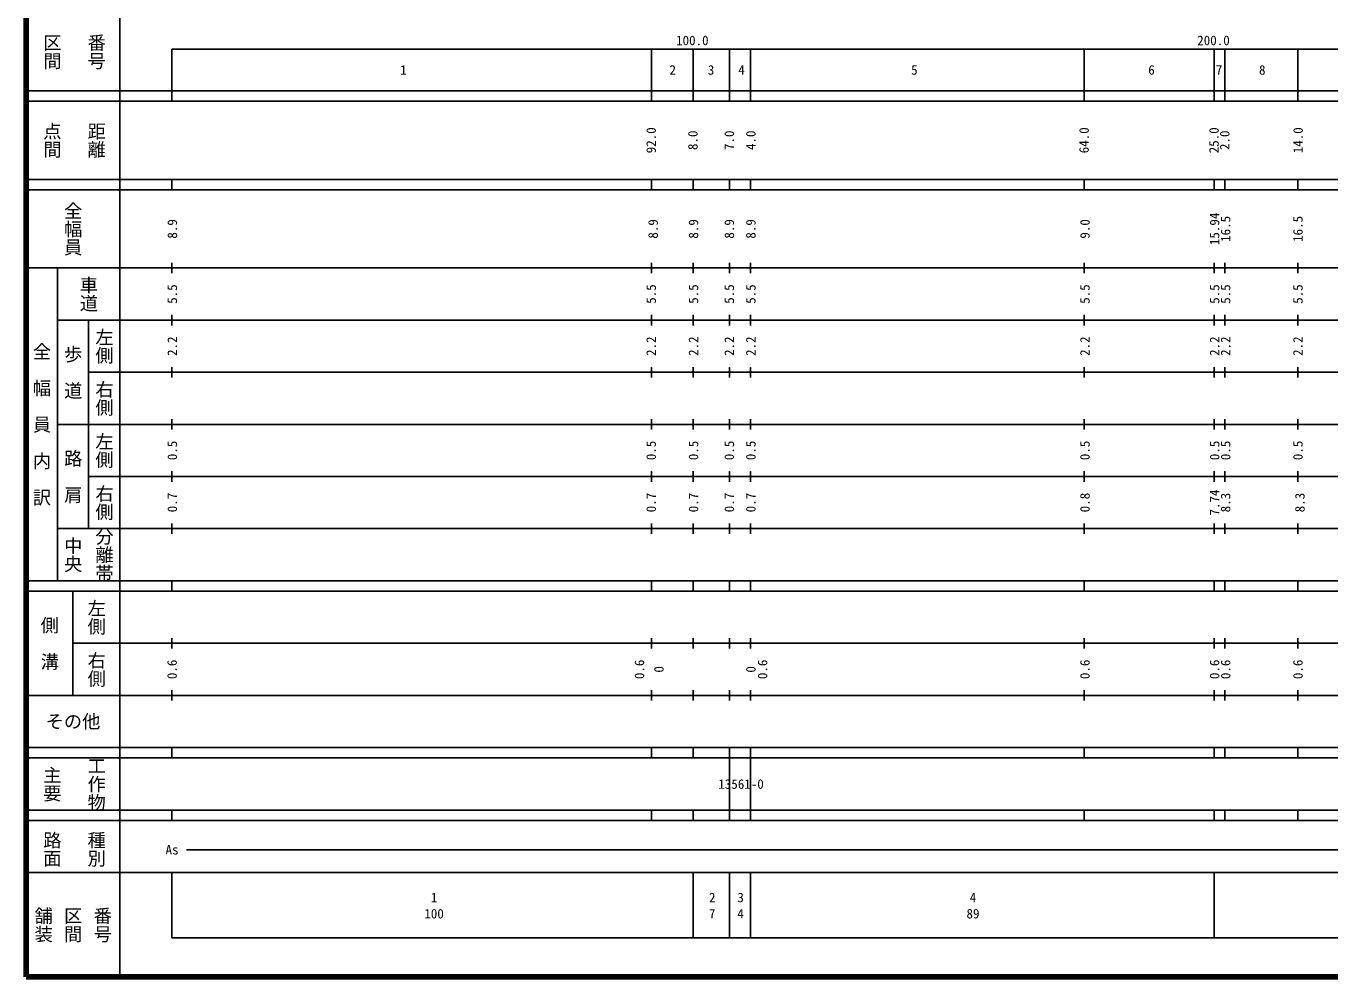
# Model space of a CAD drawing. Units: millimetres on the paper, enlarged 1000 times. Extents: x 40000 to 680000, y 20000 to 380000.
# Drawn here: x 40000 to 290187, y 20000 to 202409 of the extents above; entities that cross this region are included whole.
import ezdxf
from ezdxf.enums import TextEntityAlignment as Align

# ---------------------------------------------------------------- set-up
doc = ezdxf.new("R2010")
doc.units = ezdxf.units.MM
doc.header["$LTSCALE"] = 1000
doc.layers.add('M-TTL', color=2, linetype='Continuous', lineweight=140)
doc.layers.add('M-TTL-BAND', color=7, linetype='Continuous', lineweight=25)
doc.styles.add('@ＭＳ ゴシック', font='')
doc.styles.add('ＭＳ ゴシック', font='')
doc.styles.get('@ＭＳ ゴシック').set_extended_font_data('@MS Gothic')
doc.styles.get('ＭＳ ゴシック').set_extended_font_data('MS Gothic')

msp = doc.modelspace()

# ---------------------------------------------------------------- linework, layer by layer
at = {"layer": 'M-TTL'}
for p, q in [((40000, 380000), (40000, 20000)), ((40000, 20000), (680000, 20000))]:
    msp.add_line(p, q, dxfattribs=at)
at = {"layer": 'M-TTL-BAND'}
for p, q in [((58000, 370000), (58000, 20000)), ((68000, 198000), (579000, 198000)), ((68000, 198000), (68000, 188000)), ((160000, 198000), (160000, 188000)), ((168000, 198000), (168000, 188000)), ((175000, 198000), (175000, 188000)), ((179000, 198000), (179000, 188000)), ((243000, 198000), (243000, 188000)), ((268000, 198000), (268000, 188000)), ((270000, 198000), (270000, 188000)), ((284000, 198000), (284000, 188000)), ((40000, 190000), (579000, 190000)), ((40000, 188000), (579000, 188000)), ((40000, 173000), (579000, 173000)), ((68000, 171000), (68000, 173000)), ((160000, 173000), (160000, 171000)), ((168000, 171000), (168000, 173000)), ((175000, 173000), (175000, 171000)), ((179000, 173000), (179000, 171000)), ((243000, 173000), (243000, 171000)), ((268000, 171000), (268000, 173000)), ((270000, 173000), (270000, 171000)), ((284000, 173000), (284000, 171000)), ((40000, 171000), (579000, 171000)), ((40000, 156000), (579000, 156000)), ((46000, 96000), (46000, 156000)), ((68000, 155000), (68000, 157000)), ((160000, 157000), (160000, 155000)), ((168000, 155000), (168000, 157000)), ((175000, 157000), (175000, 155000)), ((179000, 157000), (179000, 155000)), ((243000, 157000), (243000, 155000)), ((268000, 155000), (268000, 157000)), ((270000, 157000), (270000, 155000)), ((284000, 157000), (284000, 155000)), ((46000, 146000), (579000, 146000)), ((52000, 146000), (52000, 106000)), ((68000, 145000), (68000, 147000)), ((160000, 147000), (160000, 145000)), ((168000, 145000), (168000, 147000)), ((175000, 147000), (175000, 145000)), ((179000, 147000), (179000, 145000)), ((243000, 147000), (243000, 145000)), ((268000, 145000), (268000, 147000)), ((270000, 147000), (270000, 145000)), ((284000, 147000), (284000, 145000)), ((52000, 136000), (579000, 136000)), ((68000, 135000), (68000, 137000)), ((160000, 137000), (160000, 135000)), ((168000, 135000), (168000, 137000)), ((175000, 137000), (175000, 135000)), ((179000, 137000), (179000, 135000)), ((243000, 137000), (243000, 135000)), ((268000, 135000), (268000, 137000)), ((270000, 137000), (270000, 135000)), ((284000, 137000), (284000, 135000)), ((46000, 126000), (579000, 126000)), ((68000, 125000), (68000, 127000)), ((160000, 127000), (160000, 125000)), ((168000, 125000), (168000, 127000)), ((175000, 127000), (175000, 125000)), ((179000, 127000), (179000, 125000)), ((243000, 127000), (243000, 125000)), ((268000, 125000), (268000, 127000)), ((270000, 127000), (270000, 125000)), ((284000, 127000), (284000, 125000)), ((52000, 116000), (579000, 116000)), ((68000, 115000), (68000, 117000)), ((160000, 117000), (160000, 115000)), ((168000, 115000), (168000, 117000)), ((175000, 117000), (175000, 115000)), ((179000, 117000), (179000, 115000)), ((243000, 117000), (243000, 115000)), ((268000, 115000), (268000, 117000)), ((270000, 117000), (270000, 115000)), ((284000, 117000), (284000, 115000)), ((46000, 106000), (579000, 106000)), ((68000, 105000), (68000, 107000)), ((160000, 107000), (160000, 105000)), ((168000, 105000), (168000, 107000)), ((175000, 107000), (175000, 105000)), ((179000, 107000), (179000, 105000)), ((243000, 107000), (243000, 105000)), ((268000, 105000), (268000, 107000)), ((270000, 107000), (270000, 105000)), ((284000, 107000), (284000, 105000)), ((40000, 96000), (579000, 96000)), ((68000, 94000), (68000, 96000)), ((160000, 96000), (160000, 94000)), ((168000, 94000), (168000, 96000)), ((175000, 96000), (175000, 94000)), ((179000, 96000), (179000, 94000)), ((243000, 96000), (243000, 94000)), ((268000, 94000), (268000, 96000)), ((270000, 96000), (270000, 94000)), ((284000, 96000), (284000, 94000)), ((40000, 94000), (579000, 94000)), ((49000, 94000), (49000, 74000)), ((49000, 84000), (579000, 84000)), ((68000, 83000), (68000, 85000)), ((160000, 85000), (160000, 83000)), ((168000, 83000), (168000, 85000)), ((175000, 85000), (175000, 83000)), ((179000, 85000), (179000, 83000)), ((243000, 85000), (243000, 83000)), ((268000, 83000), (268000, 85000)), ((270000, 85000), (270000, 83000)), ((284000, 85000), (284000, 83000)), ((40000, 74000), (579000, 74000)), ((68000, 73000), (68000, 75000)), ((160000, 75000), (160000, 73000)), ((168000, 73000), (168000, 75000)), ((175000, 75000), (175000, 73000)), ((179000, 75000), (179000, 73000)), ((243000, 75000), (243000, 73000)), ((268000, 73000), (268000, 75000)), ((270000, 75000), (270000, 73000)), ((284000, 75000), (284000, 73000)), ((40000, 64000), (579000, 64000)), ((68000, 62000), (68000, 64000)), ((160000, 64000), (160000, 62000)), ((168000, 62000), (168000, 64000)), ((175000, 64000), (175000, 52000)), ((179000, 64000), (179000, 52000)), ((243000, 64000), (243000, 62000)), ((268000, 62000), (268000, 64000)), ((270000, 64000), (270000, 62000)), ((284000, 64000), (284000, 62000)), ((40000, 62000), (579000, 62000)), ((40000, 52000), (579000, 52000)), ((68000, 50000), (68000, 52000)), ((160000, 52000), (160000, 50000)), ((168000, 50000), (168000, 52000)), ((175000, 52000), (175000, 50000)), ((179000, 52000), (179000, 50000)), ((243000, 52000), (243000, 50000)), ((268000, 50000), (268000, 52000)), ((270000, 52000), (270000, 50000)), ((284000, 52000), (284000, 50000)), ((40000, 50000), (579000, 50000)), ((70805, 44406), (565903, 44406)), ((40000, 40000), (579000, 40000)), ((68000, 40000), (68000, 27500)), ((168000, 40000), (168000, 27500)), ((175000, 40000), (175000, 27500)), ((179000, 40000), (179000, 27500)), ((268000, 40000), (268000, 27500)), ((68000, 27500), (579000, 27500))]:
    msp.add_line(p, q, dxfattribs=at)

# ---------------------------------------------------------------- texts
for s, height, rotation, style, p in [('区間', 2566, 270, '@ＭＳ ゴシック', (45000, 197500)), ('番号', 2566, 270, '@ＭＳ ゴシック', (53500, 197500)), ('点間', 2566, 270, '@ＭＳ ゴシック', (45000, 180500)), ('距離', 2566, 270, '@ＭＳ ゴシック', (53500, 180500)), ('92.0', 1833, 90, 'ＭＳ ゴシック', (159932, 180500)), ('64.0', 1833, 90, 'ＭＳ ゴシック', (242997, 180500)), ('25.0', 1833, 90, 'ＭＳ ゴシック', (267932, 180500)), ('14.0', 1833, 90, 'ＭＳ ゴシック', (284061, 180500)), ('8.0', 1833, 90, 'ＭＳ ゴシック', (167932, 180500)), ('7.0', 1833, 90, 'ＭＳ ゴシック', (174932, 180500)), ('4.0', 1833, 90, 'ＭＳ ゴシック', (179058, 180500)), ('2.0', 1833, 90, 'ＭＳ ゴシック', (269998, 180500)), ('全幅員', 2566, 270, '@ＭＳ ゴシック', (49000, 163500)), ('8.9', 1833, 90, 'ＭＳ ゴシック', (68054, 163500)), ('8.9', 1833, 90, 'ＭＳ ゴシック', (160307, 163500)), ('8.9', 1833, 90, 'ＭＳ ゴシック', (168054, 163500)), ('8.9', 1833, 90, 'ＭＳ ゴシック', (174932, 163500)), ('8.9', 1833, 90, 'ＭＳ ゴシック', (179058, 163500)), ('9.0', 1833, 90, 'ＭＳ ゴシック', (243164, 163500)), ('15.94', 1833, 90, 'ＭＳ ゴシック', (268054, 163500)), ('16.5', 1833, 90, 'ＭＳ ゴシック', (270165, 163500)), ('16.5', 1833, 90, 'ＭＳ ゴシック', (284041, 163500)), ('車道', 2566, 270, '@ＭＳ ゴシック', (52000, 151000)), ('5.5', 1833, 90, 'ＭＳ ゴシック', (68054, 151000)), ('5.5', 1833, 90, 'ＭＳ ゴシック', (159932, 151000)), ('5.5', 1833, 90, 'ＭＳ ゴシック', (168054, 151000)), ('5.5', 1833, 90, 'ＭＳ ゴシック', (174932, 151000)), ('5.5', 1833, 90, 'ＭＳ ゴシック', (179058, 151000)), ('5.5', 1833, 90, 'ＭＳ ゴシック', (243164, 151000)), ('5.5', 1833, 90, 'ＭＳ ゴシック', (268054, 151000)), ('5.5', 1833, 90, 'ＭＳ ゴシック', (270165, 151000)), ('5.5', 1833, 90, 'ＭＳ ゴシック', (284041, 151000)), ('左側', 2566, 270, '@ＭＳ ゴシック', (55000, 141000)), ('2.2', 1833, 90, 'ＭＳ ゴシック', (68054, 141000)), ('2.2', 1833, 90, 'ＭＳ ゴシック', (159932, 141000)), ('2.2', 1833, 90, 'ＭＳ ゴシック', (168054, 141000)), ('2.2', 1833, 90, 'ＭＳ ゴシック', (174932, 141000)), ('2.2', 1833, 90, 'ＭＳ ゴシック', (179058, 141000)), ('2.2', 1833, 90, 'ＭＳ ゴシック', (243164, 141000)), ('2.2', 1833, 90, 'ＭＳ ゴシック', (268054, 141000)), ('2.2', 1833, 90, 'ＭＳ ゴシック', (270165, 141000)), ('2.2', 1833, 90, 'ＭＳ ゴシック', (284041, 141000)), ('全\u3000幅\u3000員\u3000内\u3000訳', 2566, 270, '@ＭＳ ゴシック', (43000, 126000)), ('歩\u3000道', 2566, 270, '@ＭＳ ゴシック', (49000, 136000)), ('右側', 2566, 270, '@ＭＳ ゴシック', (55000, 131000)), ('左側', 2566, 270, '@ＭＳ ゴシック', (55000, 121000)), ('0.5', 1833, 90, 'ＭＳ ゴシック', (68054, 121000)), ('0.5', 1833, 90, 'ＭＳ ゴシック', (159932, 121000)), ('0.5', 1833, 90, 'ＭＳ ゴシック', (168054, 121000)), ('0.5', 1833, 90, 'ＭＳ ゴシック', (174932, 121000)), ('0.5', 1833, 90, 'ＭＳ ゴシック', (179058, 121000)), ('0.5', 1833, 90, 'ＭＳ ゴシック', (243164, 121000)), ('0.5', 1833, 90, 'ＭＳ ゴシック', (268054, 121000)), ('0.5', 1833, 90, 'ＭＳ ゴシック', (270165, 121000)), ('0.5', 1833, 90, 'ＭＳ ゴシック', (284041, 121000)), ('路\u3000肩', 2566, 270, '@ＭＳ ゴシック', (49000, 116000)), ('右側', 2566, 270, '@ＭＳ ゴシック', (55000, 111000)), ('0.7', 1833, 90, 'ＭＳ ゴシック', (68054, 111000)), ('0.7', 1833, 90, 'ＭＳ ゴシック', (159932, 111000)), ('0.7', 1833, 90, 'ＭＳ ゴシック', (168054, 111000)), ('0.7', 1833, 90, 'ＭＳ ゴシック', (174932, 111000)), ('0.7', 1833, 90, 'ＭＳ ゴシック', (179058, 111000)), ('0.8', 1833, 90, 'ＭＳ ゴシック', (243164, 111000)), ('7.74', 1833, 90, 'ＭＳ ゴシック', (268054, 111000)), ('8.3', 1833, 90, 'ＭＳ ゴシック', (270165, 111000)), ('8.3', 1833, 90, 'ＭＳ ゴシック', (284416, 111000)), ('分離帯', 2566, 270, '@ＭＳ ゴシック', (55000, 101000)), ('中央', 2566, 270, '@ＭＳ ゴシック', (49000, 101000)), ('左側', 2566, 270, '@ＭＳ ゴシック', (53500, 89000)), ('側\u3000溝', 2566, 270, '@ＭＳ ゴシック', (44500, 84000)), ('右側', 2566, 270, '@ＭＳ ゴシック', (53500, 79000)), ('0.6', 1833, 90, 'ＭＳ ゴシック', (68000, 79000)), ('0.6', 1833, 90, 'ＭＳ ゴシック', (157682, 79000)), ('0.6', 1833, 90, 'ＭＳ ゴシック', (181308, 79000)), ('0.6', 1833, 90, 'ＭＳ ゴシック', (243164, 79000)), ('0.6', 1833, 90, 'ＭＳ ゴシック', (268041, 79000)), ('0.6', 1833, 90, 'ＭＳ ゴシック', (270165, 79000)), ('0.6', 1833, 90, 'ＭＳ ゴシック', (284041, 79000)), ('0', 1833, 90, 'ＭＳ ゴシック', (161432, 79000)), ('0', 1833, 90, 'ＭＳ ゴシック', (179058, 79000)), ('主要', 2566, 270, '@ＭＳ ゴシック', (45000, 57000)), ('工作物', 2566, 270, '@ＭＳ ゴシック', (53500, 57000)), ('路面', 2566, 270, '@ＭＳ ゴシック', (45000, 44500)), ('種別', 2566, 270, '@ＭＳ ゴシック', (53500, 44500)), ('舗装', 2566, 270, '@ＭＳ ゴシック', (43333, 30000)), ('区間', 2566, 270, '@ＭＳ ゴシック', (49000, 30000)), ('番号', 2566, 270, '@ＭＳ ゴシック', (54667, 30000))]:
    msp.add_text(s, height=height, rotation=rotation, dxfattribs=dict(at, style=style)).set_placement(p, align=Align.MIDDLE_CENTER)
at = {"layer": 'M-TTL-BAND', "style": 'ＭＳ ゴシック'}
for s, p in [('100.0', (167844, 198195)), ('200.0', (267844, 198195))]:
    msp.add_text(s, height=1833, dxfattribs=at).set_placement(p, align=Align.BOTTOM_CENTER)
for s, height, p in [('1', 1833, (112420, 194000)), ('2', 1833, (164088, 194000)), ('3', 1833, (171438, 194000)), ('4', 1833, (177282, 194000)), ('5', 1833, (210450, 194000)), ('6', 1833, (255951, 194000)), ('7', 1833, (268907, 194000)), ('8', 1833, (277202, 194000)), ('その他', 2566, (49000, 69000)), ('13561-0', 1833, (177191, 57000)), ('As', 1833, (68006, 44406)), ('1', 1833, (118288, 35238)), ('2', 1833, (171658, 35238)), ('3', 1833, (177108, 35238)), ('4', 1833, (221695, 35238)), ('100', 1833, (118288, 32131)), ('7', 1833, (171658, 32131)), ('4', 1833, (177108, 32131)), ('89', 1833, (221695, 32131))]:
    msp.add_text(s, height=height, dxfattribs=at).set_placement(p, align=Align.MIDDLE_CENTER)

doc.saveas('drawing.dxf')
